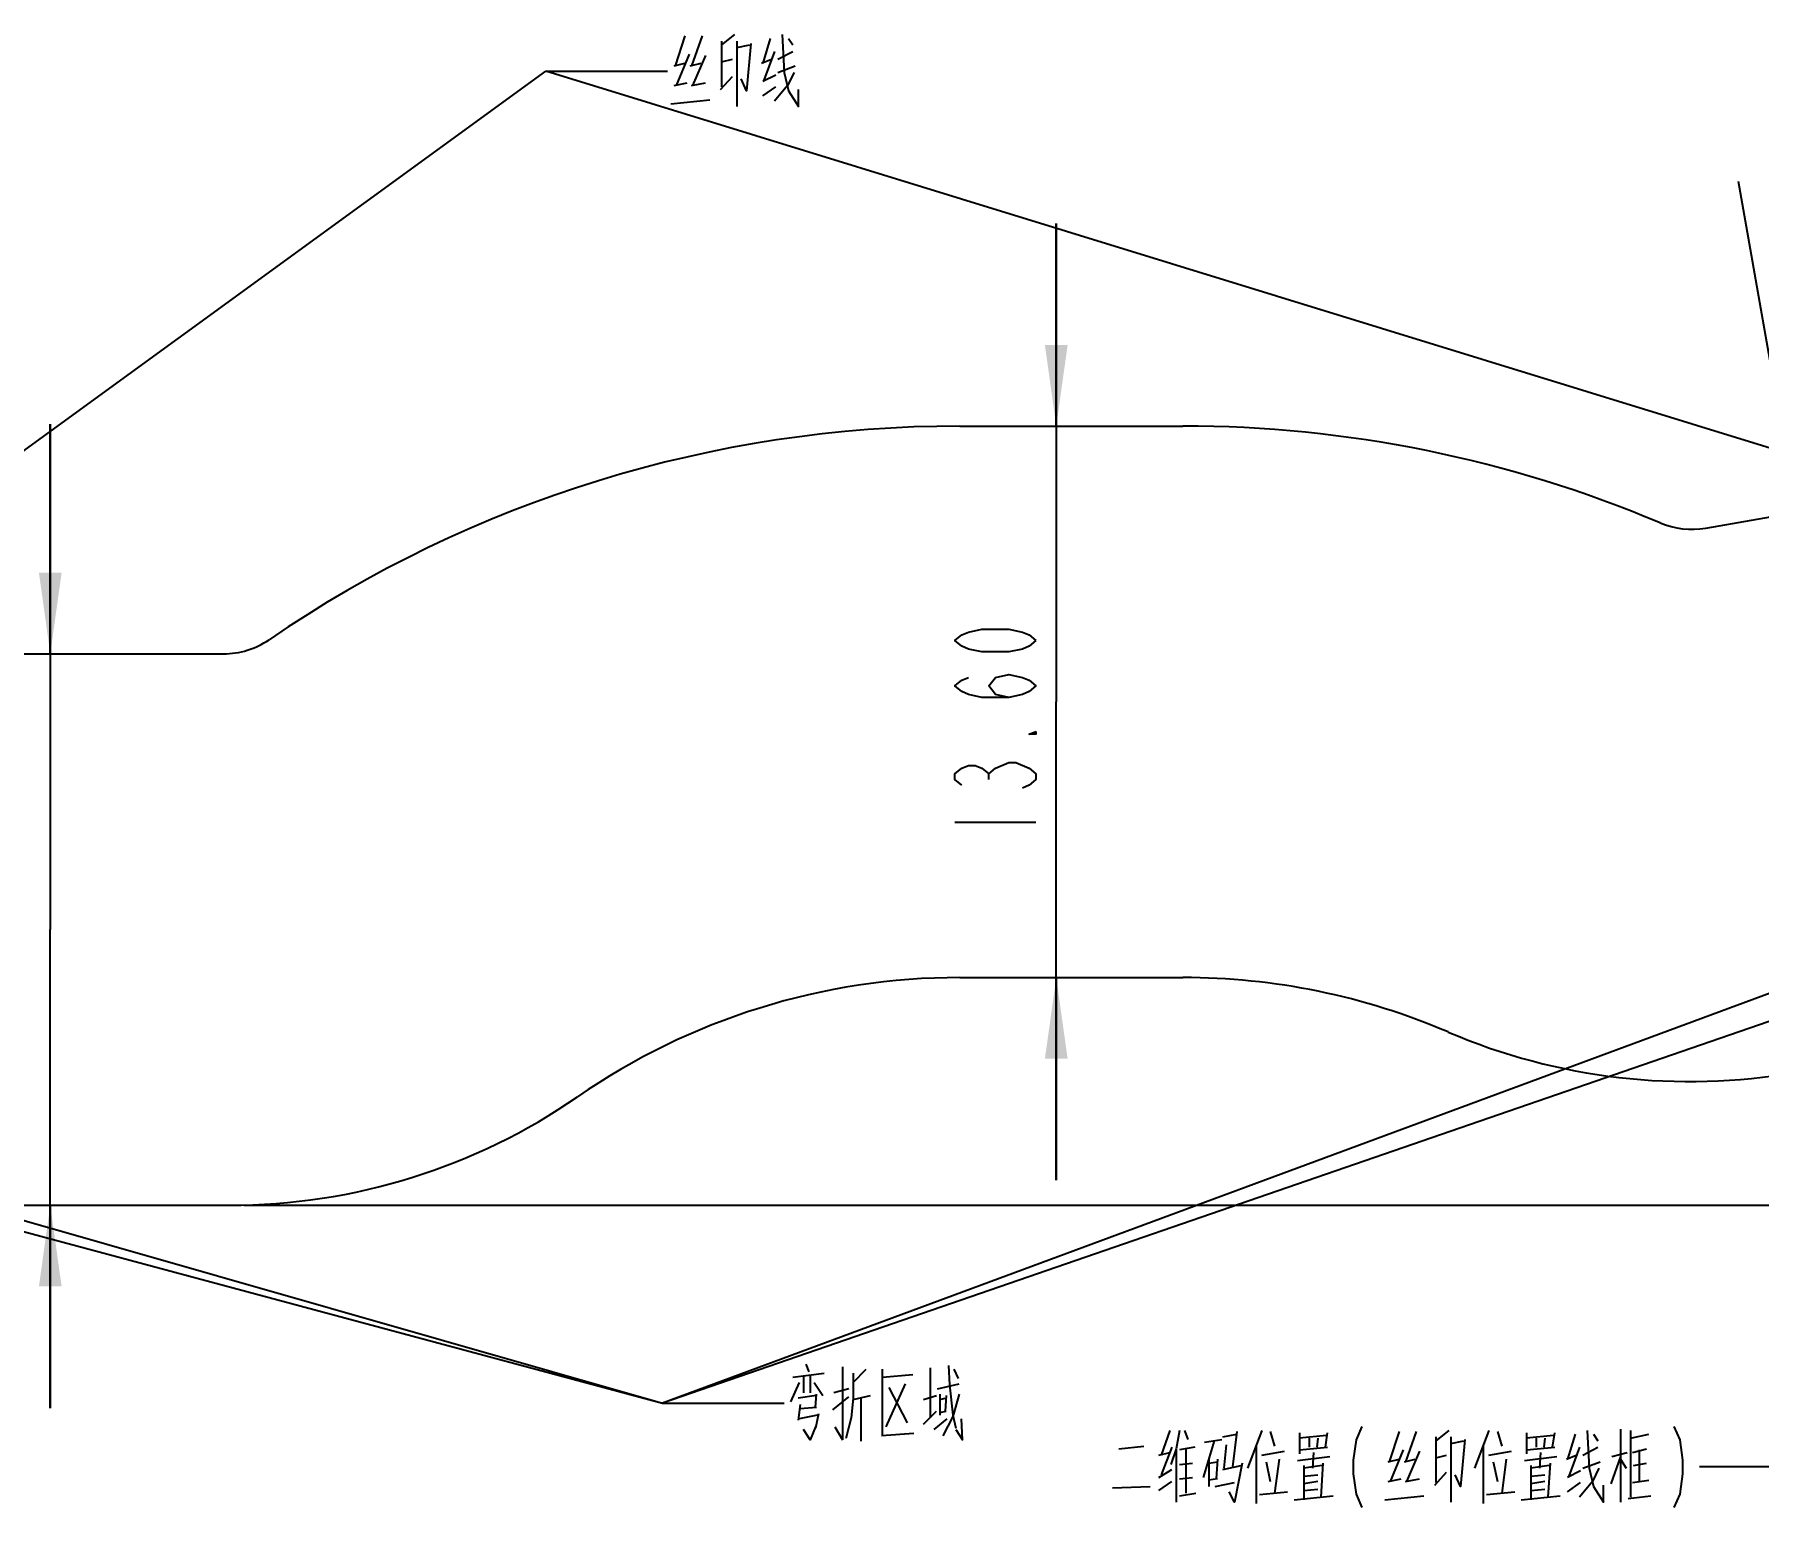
# Model space of a CAD drawing. Header units: millimetres. Extents: x 0 to 210, y 0 to 297.
# Drawn here: x 84.35 to 126.87, y 151.47 to 187.8 of the extents above; entities that cross this region are included whole.
import ezdxf

# ---------------------------------------------------------------- set-up
doc = ezdxf.new("R2010")
doc.units = ezdxf.units.MM
doc.header["$LTSCALE"] = 19.36
doc.layers.get('0').update_dxf_attribs({"linetype": 'CONTINUOUS'})
doc.styles.get("Standard").update_dxf_attribs({"font": 'SIMPLEX.SHX', "width": 0.56})
doc.dimstyles.new('DIMSTYLE_2', dxfattribs={"dimtxt": 2, "dimasz": 2, "dimexe": 2, "dimexo": 0.35, "dimgap": 0.5, "dimtad": 1, "dimzin": 0, "dimdsep": 46, "dimtxsty": 'STANDARD', "dimblk": '_FILLED', "dimblk1": '_FILLED', "dimblk2": '_FILLED', "dimcen": 0.09, "dimazin": 0, "dimtp": 0.01, "dimtm": 0.01, "dimtfac": 1, "dimtofl": 0, "dimtmove": 0, "dimatfit": 3, "dimldrblk": '_FILLED', "dimfxl": 1, "dimtolj": 1, "dimtzin": 0, "dimarcsym": 0})
doc.dimstyles.new('DIMSTYLE_5', dxfattribs={"dimtxt": 2, "dimasz": 2, "dimexe": 2, "dimexo": 0.35, "dimgap": 1, "dimtad": 0, "dimtih": 1, "dimtoh": 1, "dimdec": 1, "dimzin": 0, "dimdsep": 46, "dimtxsty": 'STANDARD', "dimblk": '_FILLED', "dimblk1": '_FILLED', "dimblk2": '_FILLED', "dimcen": 0.09, "dimazin": 0, "dimtp": 0.5, "dimtm": 0.5, "dimtfac": 1, "dimtdec": -1, "dimtofl": 0, "dimtmove": 0, "dimatfit": 3, "dimldrblk": '_FILLED', "dimfxl": 1, "dimtolj": 1, "dimtzin": 0, "dimarcsym": 0})
doc.dimstyles.get("Standard").update_dxf_attribs({"dimtxt": 2, "dimasz": 2, "dimexe": 2, "dimexo": 0.35, "dimtad": 1, "dimzin": 0, "dimdsep": 46, "dimtxsty": 'STANDARD', "dimblk": '_FILLED', "dimblk1": '_FILLED', "dimblk2": '_FILLED', "dimcen": 0.09, "dimazin": 0, "dimtol": 1, "dimtp": 0.01, "dimtm": 0.01, "dimtfac": 1, "dimtofl": 0, "dimtmove": 0, "dimatfit": 3, "dimldrblk": '_FILLED', "dimfxl": 1, "dimtolj": 1, "dimtzin": 0, "dimarcsym": 0})

# ---------------------------------------------------------------- blocks, each defined once
blk = doc.blocks.new('_FILLED')
at = {"color": 0, "linetype": 'BYBLOCK'}
blk.add_solid([(0, 0), (-1, 0.14), (-1, -0.14)], dxfattribs=at)
blk = doc.blocks.new('*D2')
at = {"color": 2}
for p, q in [((84.739, 172.526), (84.739, 178.193)), ((84.739, 178.193), (84.739, 165.726)), ((84.739, 153.926), (84.739, 165.726)), ((84.739, 158.926), (84.739, 153.926))]:
    blk.add_line(p, q, dxfattribs=at)
at = {"color": 2, "xscale": 2, "yscale": 2, "zscale": 2}
for p, rotation in [((84.739, 172.526), 270), ((84.739, 158.926), 90)]:
    blk.add_blockref('_FILLED', p, dxfattribs=dict(at, rotation=rotation))
blk = doc.blocks.new('*D4')
at = {"color": 2}
for p, q in [((128.996, 169.326), (126.379, 184.171)), ((127.816, 176.022), (128.996, 169.326)), ((130.177, 162.629), (128.996, 169.326))]:
    blk.add_line(p, q, dxfattribs=at)
at = {"color": 2, "xscale": 2, "yscale": 2, "zscale": 2}
for p, rotation in [((127.816, 176.022), 100), ((130.177, 162.629), 280)]:
    blk.add_blockref('_FILLED', p, dxfattribs=dict(at, rotation=rotation))
blk = doc.blocks.new('*D6')
at = {"color": 2}
for p, q in [((109.553, 178.142), (109.553, 183.142)), ((109.553, 183.142), (109.553, 171.342)), ((109.553, 159.542), (109.553, 171.342)), ((109.553, 164.542), (109.553, 159.542))]:
    blk.add_line(p, q, dxfattribs=at)
at = {"color": 2, "xscale": 2, "yscale": 2, "zscale": 2}
for p, rotation in [((109.553, 178.142), 270), ((109.553, 164.542), 90)]:
    blk.add_blockref('_FILLED', p, dxfattribs=dict(at, rotation=rotation))
blk = doc.blocks.new('*D20')
at = {"color": 2}
blk.add_line((89.514, 158.926), (133.272, 158.926), dxfattribs=at)
blk.add_arc((109.176, 158.926), 22.096, 357.31, 10, dxfattribs=at)
for points in [[(131.471, 160.815), (130.936, 162.763), (130.916, 160.743)], [(130.901, 160.911), (131.272, 158.926), (131.461, 160.936)]]:
    blk.add_solid(points, dxfattribs=at)

msp = doc.modelspace()

# ---------------------------------------------------------------- linework, layer by layer
at = {"color": 2}
for p, q in [((100.392, 187.768), (100.152, 187.027)), ((100.818, 187.768), (100.552, 187.027)), ((101.618, 187.801), (101.298, 187.543)), ((101.298, 187.639), (101.298, 186.51)), ((101.672, 187.639), (101.672, 186.027)), ((101.672, 187.478), (101.992, 187.543)), ((102.498, 187.704), (102.312, 187.091)), ((102.952, 187.704), (103.058, 187.543)), ((100.498, 187.317), (100.178, 186.543)), ((100.898, 187.285), (100.578, 186.543)), ((101.298, 187.123), (101.565, 187.188)), ((102.285, 187.091), (102.525, 187.188)), ((102.605, 187.381), (102.338, 186.672)), ((102.685, 187.188), (103.058, 187.381)), ((100.125, 187.027), (100.392, 187.091)), ((100.525, 187.027), (100.792, 187.091)), ((101.272, 186.446), (101.565, 186.768)), ((102.632, 186.801), (102.312, 186.639)), ((102.685, 186.865), (103.112, 187.027)), ((100.125, 186.543), (100.445, 186.607)), ((100.552, 186.543), (100.898, 186.607)), ((102.312, 186.285), (102.632, 186.51)), ((100.045, 186.091), (101.005, 186.188)), ((107.887, 169.423), (107.887, 169.563)), ((107.053, 168.373), (109.053, 168.373)), ((103.372, 155.01), (103.452, 154.816)), ((104.279, 154.945), (104.279, 153.139)), ((104.545, 154.558), (104.865, 154.881)), ((105.265, 153.236), (105.265, 154.881)), ((106.439, 154.913), (106.439, 153.687)), ((107.025, 154.881), (107.132, 154.655)), ((103.212, 154.558), (102.999, 154.075)), ((103.052, 154.687), (103.825, 154.784)), ((103.319, 154.72), (103.319, 154.3)), ((103.479, 154.72), (103.479, 154.3)), ((103.585, 154.558), (103.799, 154.236)), ((104.439, 154.397), (104.065, 154.3)), ((105.265, 154.687), (106.012, 154.752)), ((105.825, 154.526), (105.345, 153.462)), ((105.425, 154.429), (105.879, 153.558)), ((106.625, 154.397), (107.159, 154.526)), ((103.639, 154.236), (103.185, 154.171)), ((103.239, 154.01), (103.185, 153.623)), ((103.239, 153.913), (103.639, 153.945)), ((103.612, 153.945), (103.639, 154.268)), ((104.039, 153.881), (104.439, 154.204)), ((104.545, 154.139), (104.972, 154.236)), ((104.732, 154.171), (104.732, 153.107)), ((106.279, 154.139), (106.599, 154.236)), ((106.679, 154.268), (106.679, 153.752)), ((106.679, 154.139), (106.812, 154.171)), ((106.839, 154.236), (106.812, 153.849)), ((103.665, 153.752), (103.212, 153.655)), ((103.692, 153.784), (103.612, 153.429)), ((106.279, 153.526), (106.599, 153.849)), ((106.545, 153.397), (106.865, 153.655)), ((106.679, 153.816), (106.839, 153.849)), ((104.092, 153.462), (104.279, 153.139)), ((106.039, 153.3), (105.239, 153.236)), ((112.353, 153.375), (112.14, 152.762)), ((112.807, 153.149), (112.727, 153.375)), ((113.447, 153.117), (113.18, 152.214)), ((113.207, 153.085), (113.633, 153.149)), ((113.66, 153.214), (114.007, 153.278)), ((114.007, 153.343), (113.9, 152.472)), ((114.62, 153.375), (114.273, 152.439)), ((114.833, 153.343), (114.94, 152.988)), ((115.553, 153.31), (115.553, 152.794)), ((116.22, 153.246), (115.553, 153.181)), ((115.793, 153.181), (115.793, 152.956)), ((116.007, 153.181), (115.98, 152.956)), ((116.193, 152.956), (116.247, 153.31)), ((118.007, 153.343), (117.767, 152.601)), ((118.433, 153.343), (118.167, 152.601)), ((119.233, 153.375), (118.913, 153.117)), ((118.913, 153.214), (118.913, 152.085)), ((119.287, 153.214), (119.287, 151.601)), ((119.287, 153.052), (119.607, 153.117)), ((120.22, 153.375), (119.873, 152.439)), ((120.433, 153.343), (120.54, 152.988)), ((121.153, 153.31), (121.153, 152.794)), ((121.82, 153.246), (121.153, 153.181)), ((121.393, 153.181), (121.393, 152.956)), ((121.607, 153.181), (121.58, 152.956)), ((121.793, 152.956), (121.847, 153.31)), ((122.353, 153.278), (122.167, 152.665)), ((122.807, 153.278), (122.913, 153.117)), ((123.473, 153.407), (123.473, 151.601)), ((123.713, 153.375), (123.713, 151.73)), ((123.713, 153.181), (124.167, 153.278)), ((111.1, 152.923), (111.713, 152.988)), ((112.087, 152.762), (112.353, 152.827)), ((112.407, 152.956), (112.14, 152.278)), ((112.513, 152.891), (112.513, 151.601)), ((112.967, 152.956), (112.593, 152.891)), ((112.753, 152.923), (112.753, 151.827)), ((113.74, 153.02), (113.687, 152.439)), ((114.487, 152.988), (114.487, 151.568)), ((114.62, 152.762), (115.18, 152.859)), ((115.5, 152.633), (116.3, 152.73)), ((115.553, 152.891), (116.247, 152.956)), ((115.9, 152.827), (115.873, 152.439)), ((118.113, 152.891), (117.793, 152.117)), ((118.513, 152.859), (118.193, 152.117)), ((118.913, 152.698), (119.18, 152.762)), ((120.087, 152.988), (120.087, 151.568)), ((120.22, 152.762), (120.78, 152.859)), ((121.1, 152.633), (121.9, 152.73)), ((121.153, 152.891), (121.847, 152.956)), ((121.5, 152.827), (121.473, 152.439)), ((122.14, 152.665), (122.38, 152.762)), ((122.46, 152.956), (122.193, 152.246)), ((122.54, 152.762), (122.913, 152.956)), ((123.473, 152.73), (123.233, 152.052)), ((123.26, 152.73), (123.633, 152.827)), ((123.767, 152.827), (124.113, 152.923)), ((123.927, 152.891), (123.927, 152.117)), ((112.087, 152.214), (112.407, 152.407)), ((112.593, 152.536), (112.913, 152.568)), ((113.313, 152.665), (113.313, 151.988)), ((113.313, 152.568), (113.527, 152.601)), ((113.527, 152.665), (113.5, 152.181)), ((113.66, 152.407), (114.113, 152.504)), ((114.727, 152.601), (114.833, 152.117)), ((115.047, 152.665), (114.94, 151.827)), ((116.113, 152.504), (115.66, 152.439)), ((115.66, 152.504), (115.66, 151.665)), ((115.66, 152.246), (116.007, 152.278)), ((116.087, 151.73), (116.14, 152.568)), ((117.74, 152.601), (118.007, 152.665)), ((118.14, 152.601), (118.407, 152.665)), ((118.887, 152.02), (119.18, 152.343)), ((120.327, 152.601), (120.433, 152.117)), ((120.647, 152.665), (120.54, 151.827)), ((121.713, 152.504), (121.26, 152.439)), ((121.26, 152.504), (121.26, 151.665)), ((121.26, 152.246), (121.607, 152.278)), ((121.687, 151.73), (121.74, 152.568)), ((122.487, 152.375), (122.167, 152.214)), ((122.54, 152.439), (122.967, 152.601)), ((123.473, 152.665), (123.607, 152.439)), ((123.793, 152.504), (124.113, 152.568)), ((110.94, 151.956), (111.873, 151.988)), ((112.087, 151.891), (112.407, 152.117)), ((112.593, 152.181), (112.913, 152.214)), ((112.593, 151.762), (112.993, 151.827)), ((113.527, 152.181), (113.313, 152.149)), ((113.473, 151.988), (113.953, 152.085)), ((114.567, 151.794), (115.26, 151.859)), ((116.007, 152.117), (115.66, 152.052)), ((115.66, 151.891), (116.007, 151.923)), ((117.74, 152.117), (118.06, 152.181)), ((118.167, 152.117), (118.513, 152.181)), ((120.167, 151.794), (120.86, 151.859)), ((121.607, 152.117), (121.26, 152.052)), ((121.26, 151.891), (121.607, 151.923)), ((122.167, 151.859), (122.487, 152.085)), ((123.767, 152.085), (124.167, 152.149)), ((115.42, 151.665), (116.38, 151.762)), ((117.66, 151.665), (118.62, 151.762)), ((121.02, 151.665), (121.98, 151.762)), ((123.66, 151.698), (124.22, 151.762))]:
    msp.add_line(p, q, dxfattribs=at)
at = {"color": 7}
for p, q in [((125.574, 175.627), (143.297, 178.752)), ((107.178, 178.142), (112.678, 178.142)), ((64.294, 172.526), (89.008, 172.526)), ((107.178, 164.542), (112.678, 164.542)), ((64.294, 158.926), (89.164, 158.926))]:
    msp.add_line(p, q, dxfattribs=at)
at = {"color": 2}
for points in [[(102.018, 187.575), (101.912, 186.414), (101.778, 186.704)], [(102.792, 187.801), (102.845, 186.865), (102.952, 186.414)], [(103.085, 186.865), (102.925, 186.543), (102.605, 186.156)], [(102.952, 186.414), (103.192, 186.027), (103.192, 186.446)], [(109.053, 172.853), (108.887, 172.713), (108.72, 172.643), (108.387, 172.573), (107.72, 172.573), (107.387, 172.643), (107.22, 172.713), (107.053, 172.853), (107.22, 172.993), (107.387, 173.063), (107.72, 173.133), (108.387, 173.133), (108.72, 173.063), (108.887, 172.993), (109.053, 172.853)], [(108.387, 171.453), (108.053, 171.523), (107.887, 171.733), (108.053, 171.943), (108.387, 172.013), (108.72, 171.943), (108.887, 171.873), (109.053, 171.733), (108.887, 171.593), (108.72, 171.523), (108.387, 171.453), (107.72, 171.453), (107.387, 171.523), (107.22, 171.593), (107.053, 171.733), (107.22, 171.873), (107.387, 171.943)], [(109.053, 170.613), (109.053, 170.543), (108.887, 170.543), (109.053, 170.613)], [(107.22, 169.283), (107.053, 169.423), (107.053, 169.563), (107.22, 169.703), (107.387, 169.773), (107.553, 169.773), (107.72, 169.703), (107.887, 169.563), (108.053, 169.703)], [(108.053, 169.703), (108.387, 169.843), (108.553, 169.843), (108.887, 169.703)], [(108.887, 169.703), (109.053, 169.563), (109.053, 169.423), (108.887, 169.283), (108.72, 169.213)], [(106.892, 154.978), (106.919, 154.494), (106.999, 153.752), (107.079, 153.429)], [(104.545, 154.784), (104.545, 154.171), (104.492, 153.687), (104.359, 153.171)], [(107.159, 154.268), (106.999, 153.72), (106.759, 153.236)], [(107.079, 153.397), (107.239, 153.139), (107.212, 153.655)], [(103.612, 153.462), (103.479, 153.139), (103.319, 153.397)], [(112.593, 153.375), (112.513, 152.923), (112.38, 152.536)], [(117.09, 153.472), (116.95, 153.138), (116.88, 152.638), (116.88, 152.305), (116.95, 151.805), (117.09, 151.472)], [(119.633, 153.149), (119.527, 151.988), (119.393, 152.278)], [(122.647, 153.375), (122.7, 152.439), (122.807, 151.988)], [(124.79, 153.472), (124.93, 153.138), (125, 152.638), (125, 152.305), (124.93, 151.805), (124.79, 151.472)], [(114.14, 152.568), (113.953, 151.601), (113.82, 151.859)], [(122.94, 152.439), (122.78, 152.117), (122.46, 151.73)], [(122.807, 151.988), (123.047, 151.601), (123.047, 152.02)]]:
    msp.add_lwpolyline(points, dxfattribs=at)
at = {"color": 7}
for centre, radius, start, end in [((107.178, 147.942), 30.2, 90, 124.353), ((112.678, 147.942), 30.2, 67.0645, 90), ((125.227, 177.597), 2, 247.0645, 280), ((89.008, 174.526), 2, 270, 304.353), ((107.178, 147.942), 16.6, 90, 124.6313), ((112.678, 147.942), 16.6, 66.7983, 90), ((125.167, 177.078), 15.1, 246.7983, 280), ((89.164, 174.026), 15.1, 270, 304.6313)]:
    msp.add_arc(centre, radius, start, end, dxfattribs=at)

# ---------------------------------------------------------------- dimensions: what is measured, and where the dimension line sits
at = {"color": 2}
for base, p1, p2, angle, picture, middle in [((127.816, 176.022), (127.789, 162.208), (125.574, 175.627), 100, '*D4', (126.379, 184.171)), ((109.553, 178.142), (107.178, 164.542), (107.178, 178.142), 90, '*D6', (109.553, 167.813)), ((84.739, 158.926), (89.008, 172.526), (89.164, 158.926), 270, '*D2', (84.739, 172.593))]:
    dim = msp.add_linear_dim(base=base, p1=p1, p2=p2, angle=angle, dimstyle='DIMSTYLE_2', dxfattribs=at)
    dim.commit()
    dim.dimension.update_dxf_attribs({"geometry": picture, "text_midpoint": middle, "dimtype": 160})
dim = msp.add_angular_dim_2l(base=(131.18758, 160.85158), line1=((88.94258, 158.92581), (89.16353, 158.92581)), line2=((130.3737, 162.66354), (130.5913, 162.70191)), dimstyle='DIMSTYLE_5', dxfattribs=at)
dim.commit()
dim.dimension.update_dxf_attribs({"geometry": '*D20', "text_midpoint": (128.34741, 155.48881), "dimtype": 162})

# ---------------------------------------------------------------- leaders
for points in [[(74.05, 170.249), (96.965, 186.898), (99.965, 186.898)], [(136.195, 174.819), (96.965, 186.898), (99.965, 186.898)], [(140.996, 169.286), (99.839, 154.042), (102.839, 154.042)], [(138.713, 167.449), (99.839, 154.042), (102.839, 154.042)], [(134.416, 165.096), (128.42, 152.472), (125.42, 152.472)], [(70.227, 162.512), (99.839, 154.042), (102.839, 154.042)], [(72.854, 161.29), (99.839, 154.042), (102.839, 154.042)]]:
    msp.add_leader(points, dimstyle='STANDARD', override={"dimtad": 0}, dxfattribs=at)

doc.saveas('drawing.dxf')
